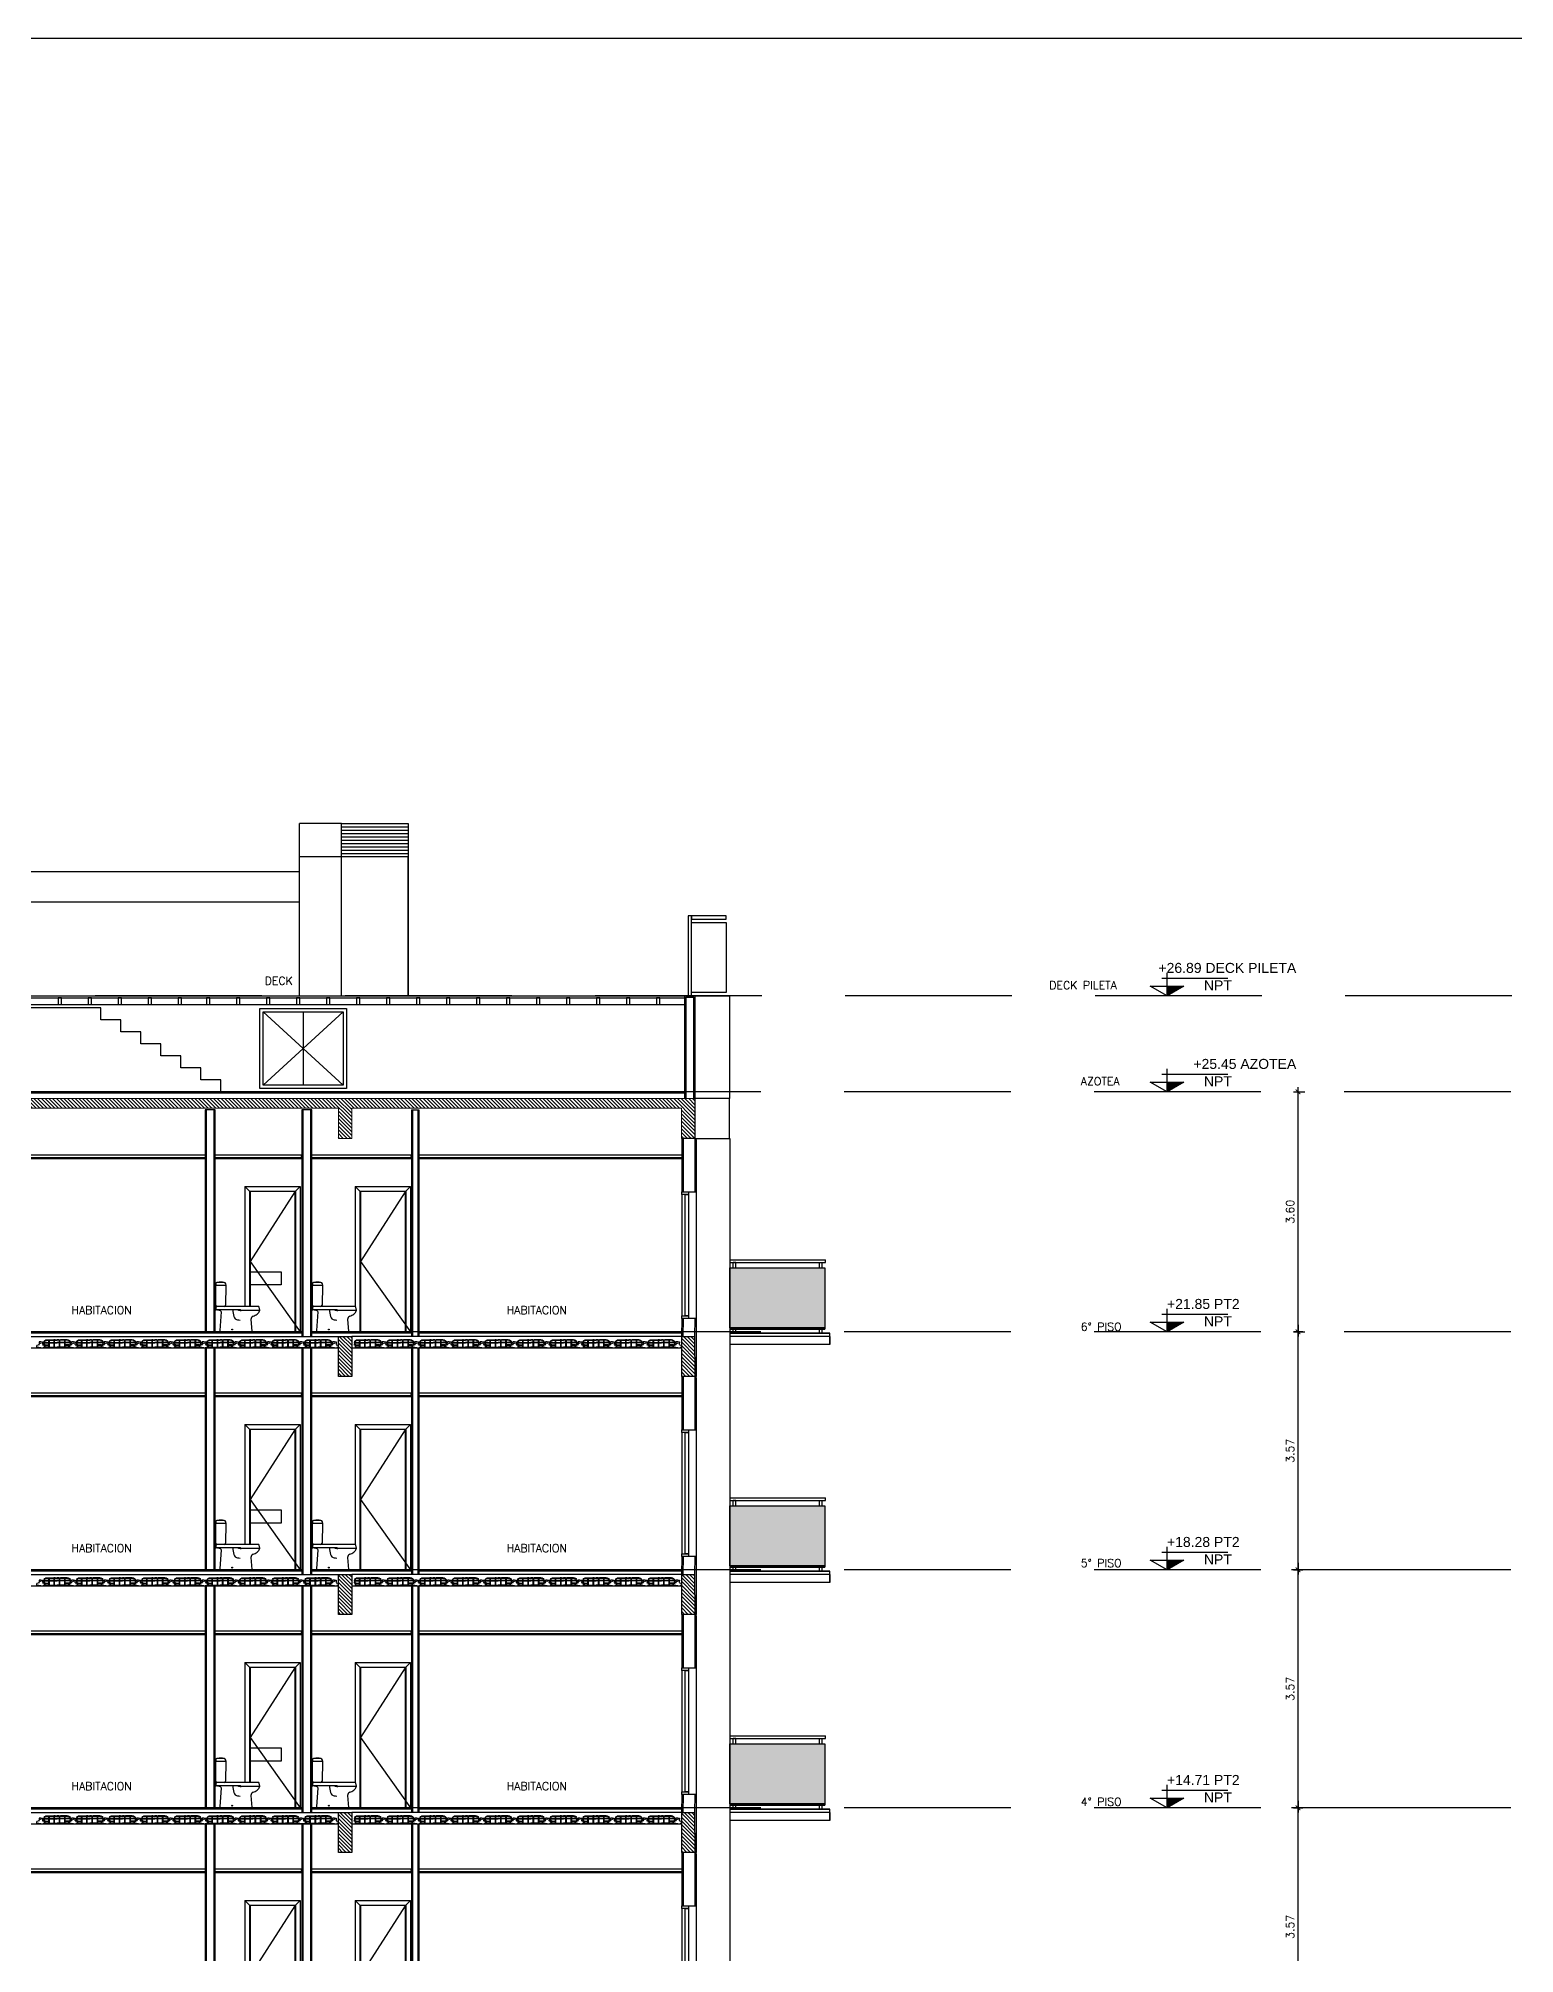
# Model space of a CAD drawing. Header units: metres. Extents: x 126 to 596, y -539 to -70.
# Drawn here: x 258.27 to 280.41, y -384.57 to -355.84 of the extents above; entities that cross this region are included whole.
import ezdxf
from ezdxf.enums import TextEntityAlignment as Align

# ---------------------------------------------------------------- set-up
doc = ezdxf.new("R2010")
doc.units = ezdxf.units.M
doc.header["$LTSCALE"] = 10
for name, pattern in [('CYPE_RAYA', [0.225, 0.1125, -0.1125]), ('DASHED2', [0.375, 0.25, -0.125]), ('HIDDEN', [0.375, 0.25, -0.125])]:
    doc.linetypes.add(name, pattern=pattern)
for name, color, linetype in [('01', 1, 'Continuous'), ('02', 2, 'Continuous'), ('1_MUROS', 6, 'Continuous'), ('3', 3, 'Continuous'), ('A- Hatch Hormigon', 255, 'Continuous'), ('A-Aberturas', 2, 'Continuous'), ('A-Autos', 254, 'Continuous'), ('A-Cielorraso', 1, 'HIDDEN'), ('A-Muros', 4, 'Continuous'), ('A-NIVELES', 1, 'Continuous'), ('A-Pisos', 1, 'Continuous'), ('A-Revoques', 1, 'Continuous'), ('Corte t', 2, 'Continuous'), ('Dr Ejes en bloque', 4, 'Continuous'), ('Fachada 02', 2, 'Continuous'), ('Losa rap sapito', 251, 'Continuous'), ('PISO', 251, 'Continuous'), ('Sanitarios', 2, 'Continuous'), ('TCOTA', 1, 'Continuous'), ('Texto', 3, 'Continuous')]:
    doc.layers.add(name, color=color, linetype=linetype)
doc.layers.add('Dr Contorno exterior torre', color=31, linetype='Continuous', transparency=0.5)
doc.layers.add('M1-Muro Común 20', color=12, linetype='Continuous', transparency=0.5)
doc.layers.add('PILAR_HORMIGON', color=5, linetype='Continuous', lineweight=20)
doc.styles.add('Arial', font='arial.ttf')
doc.styles.add('COTAS', font='ROMANS.shx', dxfattribs={"width": 0.7})
doc.styles.add('T12', font='romans.shx', dxfattribs={"height": 0.12})
doc.dimstyles.new('DIM50', dxfattribs={"dimtxt": 0.12, "dimasz": 0.07, "dimexe": 0.1, "dimexo": 0.05, "dimgap": 0.06, "dimtad": 1, "dimzin": 4, "dimdsep": 46, "dimtxsty": 'T12', "dimblk1": 'COTA1', "dimblk2": 'COTA1', "dimsah": 1, "dimcen": 0.07, "dimclrt": 3, "dimadec": 0, "dimazin": 0, "dimtfac": 1, "dimtmove": 2, "dimatfit": 0, "dimldrblk": 'COTA1', "dimfxl": 1, "dimtolj": 1, "dimtzin": 4, "dimarcsym": 0})

# ---------------------------------------------------------------- blocks, each defined once
blk = doc.blocks.new('VIGUETA NUEVA')
at = {"layer": '02'}
for p, q in [((852.277, 1549.624), (852.243, 1549.611)), ((852.243, 1549.581), (852.243, 1549.611)), ((852.243, 1549.581), (852.248, 1549.576)), ((852.305, 1549.576), (852.248, 1549.576)), ((852.305, 1549.666), (852.277, 1549.666)), ((852.277, 1549.666), (852.277, 1549.661)), ((852.277, 1549.661), (852.281, 1549.631)), ((852.305, 1549.666), (852.334, 1549.666)), ((852.305, 1549.576), (852.363, 1549.576)), ((852.334, 1549.661), (852.33, 1549.631)), ((852.334, 1549.666), (852.334, 1549.661)), ((852.334, 1549.624), (852.368, 1549.611)), ((852.368, 1549.581), (852.363, 1549.576)), ((852.368, 1549.581), (852.368, 1549.611))]:
    blk.add_line(p, q, dxfattribs=at)
for centre, start, end in [((852.274, 1549.631), 294.8533, 4.4381), ((852.337, 1549.631), 175.5619, 245.1467)]:
    blk.add_arc(centre, 0.00704, start, end, dxfattribs=at)
blk = doc.blocks.new('VIGUETA NUEVA1')
at = {"layer": 'PISO'}
for centre in [(-0.044, -0.081), (0, -0.02), (0.05, -0.081)]:
    blk.add_circle(centre, 0.00324, dxfattribs=at)
at = {"layer": '1_MUROS'}
blk.add_blockref('VIGUETA NUEVA', (-852.305, -1549.666), dxfattribs=at)
blk = doc.blocks.new('Losa rap zapito')
at = {"layer": 'Losa rap sapito'}
for p, q in [((283.728, -291.824), (283.726, -291.839)), ((283.746, -291.848), (283.728, -291.842)), ((283.732, -291.804), (283.729, -291.823)), ((283.739, -291.812), (283.736, -291.833)), ((283.753, -291.842), (283.738, -291.836)), ((283.742, -291.81), (283.805, -291.81)), ((283.744, -291.804), (283.805, -291.804)), ((283.747, -291.88), (283.746, -291.848)), ((283.753, -291.81), (283.805, -291.81)), ((283.753, -291.842), (283.805, -291.842)), ((283.754, -291.872), (283.754, -291.851)), ((283.756, -291.849), (283.805, -291.849)), ((283.757, -291.875), (283.805, -291.875)), ((283.771, -291.772), (283.805, -291.772)), ((283.781, -291.764), (283.8, -291.764)), ((283.801, -291.763), (283.821, -291.763)), ((283.808, -291.801), (283.808, -291.775)), ((283.808, -291.839), (283.808, -291.813)), ((283.808, -291.872), (283.808, -291.852)), ((283.815, -291.801), (283.815, -291.775)), ((283.815, -291.872), (283.815, -291.813)), ((283.818, -291.772), (283.884, -291.772)), ((283.818, -291.804), (283.884, -291.804)), ((283.818, -291.81), (283.884, -291.81)), ((283.818, -291.875), (283.884, -291.875)), ((283.821, -291.764), (283.881, -291.764)), ((283.901, -291.763), (283.882, -291.763)), ((283.887, -291.801), (283.887, -291.775)), ((283.887, -291.872), (283.887, -291.813)), ((283.894, -291.801), (283.894, -291.775)), ((283.894, -291.872), (283.894, -291.813)), ((283.897, -291.772), (283.93, -291.772)), ((283.897, -291.804), (283.93, -291.804)), ((283.897, -291.81), (283.93, -291.81)), ((283.897, -291.875), (283.93, -291.875)), ((283.902, -291.764), (283.93, -291.764)), ((283.959, -291.764), (283.93, -291.764)), ((283.964, -291.772), (283.93, -291.772)), ((283.964, -291.804), (283.93, -291.804)), ((283.964, -291.81), (283.93, -291.81)), ((283.964, -291.875), (283.93, -291.875)), ((283.96, -291.763), (283.979, -291.763)), ((283.967, -291.801), (283.967, -291.775)), ((283.967, -291.872), (283.967, -291.813)), ((283.973, -291.801), (283.973, -291.775)), ((283.973, -291.872), (283.973, -291.813)), ((284.043, -291.772), (283.976, -291.772)), ((284.043, -291.804), (283.976, -291.804)), ((284.043, -291.81), (283.976, -291.81)), ((284.043, -291.875), (283.976, -291.875)), ((284.039, -291.764), (283.98, -291.764)), ((284.059, -291.763), (284.04, -291.763)), ((284.046, -291.801), (284.046, -291.775)), ((284.046, -291.872), (284.046, -291.813)), ((284.053, -291.801), (284.053, -291.775)), ((284.053, -291.839), (284.053, -291.813)), ((284.053, -291.872), (284.053, -291.852)), ((284.09, -291.772), (284.056, -291.772)), ((284.117, -291.804), (284.056, -291.804)), ((284.119, -291.81), (284.056, -291.81)), ((284.107, -291.81), (284.056, -291.81)), ((284.107, -291.842), (284.056, -291.842)), ((284.104, -291.849), (284.056, -291.849)), ((284.104, -291.875), (284.056, -291.875)), ((284.079, -291.764), (284.06, -291.764)), ((284.107, -291.842), (284.123, -291.836)), ((284.107, -291.872), (284.107, -291.851)), ((284.114, -291.88), (284.115, -291.848)), ((284.115, -291.848), (284.133, -291.842)), ((284.121, -291.812), (284.125, -291.833)), ((284.129, -291.804), (284.131, -291.823)), ((284.133, -291.824), (284.135, -291.839)), ((283.754, -291.884), (283.75, -291.884)), ((283.754, -291.884), (283.752, -291.884)), ((283.754, -291.884), (283.752, -291.884)), ((283.754, -291.884), (283.754, -291.883)), ((283.754, -291.883), (283.76, -291.883)), ((283.76, -291.884), (283.76, -291.883)), ((283.76, -291.884), (283.766, -291.884)), ((283.771, -291.883), (283.766, -291.883)), ((283.766, -291.884), (283.766, -291.883)), ((283.771, -291.884), (283.771, -291.883)), ((283.771, -291.884), (283.777, -291.884)), ((283.777, -291.884), (283.777, -291.883)), ((283.783, -291.883), (283.777, -291.883)), ((283.783, -291.884), (283.783, -291.883)), ((283.783, -291.884), (283.789, -291.884)), ((283.789, -291.884), (283.789, -291.883)), ((283.789, -291.883), (283.795, -291.883)), ((283.795, -291.884), (283.795, -291.883)), ((283.8, -291.884), (283.795, -291.884)), ((283.8, -291.883), (283.806, -291.883)), ((283.8, -291.884), (283.8, -291.883)), ((283.806, -291.884), (283.806, -291.883)), ((283.812, -291.884), (283.806, -291.884)), ((283.812, -291.883), (283.818, -291.883)), ((283.812, -291.884), (283.812, -291.883)), ((283.812, -291.883), (283.818, -291.883)), ((283.818, -291.884), (283.818, -291.883)), ((283.818, -291.884), (283.823, -291.884)), ((283.829, -291.883), (283.823, -291.883)), ((283.823, -291.884), (283.823, -291.883)), ((283.829, -291.884), (283.829, -291.883)), ((283.829, -291.884), (283.835, -291.884)), ((283.835, -291.884), (283.835, -291.883)), ((283.841, -291.883), (283.835, -291.883)), ((283.841, -291.884), (283.841, -291.883)), ((283.841, -291.884), (283.847, -291.884)), ((283.847, -291.884), (283.847, -291.883)), ((283.847, -291.883), (283.852, -291.883)), ((283.852, -291.884), (283.852, -291.883)), ((283.858, -291.884), (283.852, -291.884)), ((283.858, -291.883), (283.864, -291.883)), ((283.858, -291.884), (283.858, -291.883)), ((283.864, -291.884), (283.864, -291.883)), ((283.87, -291.884), (283.864, -291.884)), ((283.87, -291.883), (283.875, -291.883)), ((283.87, -291.884), (283.87, -291.883)), ((283.87, -291.883), (283.875, -291.883)), ((283.875, -291.884), (283.875, -291.883)), ((283.875, -291.884), (283.881, -291.884)), ((283.887, -291.883), (283.881, -291.883)), ((283.881, -291.884), (283.881, -291.883)), ((283.887, -291.884), (283.887, -291.883)), ((283.887, -291.884), (283.893, -291.884)), ((283.893, -291.884), (283.893, -291.883)), ((283.899, -291.883), (283.893, -291.883)), ((283.899, -291.884), (283.899, -291.883)), ((283.899, -291.884), (283.904, -291.884)), ((283.904, -291.884), (283.904, -291.883)), ((283.904, -291.883), (283.91, -291.883)), ((283.91, -291.884), (283.91, -291.883)), ((283.916, -291.884), (283.91, -291.884)), ((283.916, -291.883), (283.922, -291.883)), ((283.916, -291.884), (283.916, -291.883)), ((283.922, -291.884), (283.922, -291.883)), ((283.927, -291.884), (283.922, -291.884)), ((283.927, -291.884), (283.927, -291.883)), ((283.927, -291.883), (283.93, -291.883)), ((283.933, -291.883), (283.93, -291.883)), ((283.933, -291.884), (283.933, -291.883)), ((283.933, -291.884), (283.939, -291.884)), ((283.945, -291.883), (283.939, -291.883)), ((283.939, -291.884), (283.939, -291.883)), ((283.945, -291.884), (283.945, -291.883)), ((283.945, -291.884), (283.951, -291.884)), ((283.951, -291.884), (283.951, -291.883)), ((283.956, -291.883), (283.951, -291.883)), ((283.956, -291.884), (283.956, -291.883)), ((283.962, -291.884), (283.956, -291.884)), ((283.962, -291.884), (283.962, -291.883)), ((283.962, -291.883), (283.968, -291.883)), ((283.968, -291.884), (283.968, -291.883)), ((283.974, -291.884), (283.968, -291.884)), ((283.974, -291.883), (283.98, -291.883)), ((283.974, -291.884), (283.974, -291.883)), ((283.98, -291.884), (283.98, -291.883)), ((283.985, -291.884), (283.98, -291.884)), ((283.991, -291.883), (283.985, -291.883)), ((283.985, -291.884), (283.985, -291.883)), ((283.991, -291.883), (283.985, -291.883)), ((283.991, -291.884), (283.991, -291.883)), ((283.991, -291.884), (283.997, -291.884)), ((284.003, -291.883), (283.997, -291.883)), ((283.997, -291.884), (283.997, -291.883)), ((284.003, -291.884), (284.003, -291.883)), ((284.003, -291.884), (284.008, -291.884)), ((284.008, -291.884), (284.008, -291.883)), ((284.014, -291.883), (284.008, -291.883)), ((284.014, -291.884), (284.014, -291.883)), ((284.02, -291.884), (284.014, -291.884)), ((284.02, -291.884), (284.02, -291.883)), ((284.02, -291.883), (284.026, -291.883)), ((284.026, -291.884), (284.026, -291.883)), ((284.032, -291.884), (284.026, -291.884)), ((284.032, -291.883), (284.037, -291.883)), ((284.032, -291.884), (284.032, -291.883)), ((284.037, -291.884), (284.037, -291.883)), ((284.043, -291.884), (284.037, -291.884)), ((284.049, -291.883), (284.043, -291.883)), ((284.043, -291.884), (284.043, -291.883)), ((284.049, -291.883), (284.043, -291.883)), ((284.049, -291.884), (284.049, -291.883)), ((284.049, -291.884), (284.055, -291.884)), ((284.06, -291.883), (284.055, -291.883)), ((284.055, -291.884), (284.055, -291.883)), ((284.06, -291.884), (284.06, -291.883)), ((284.06, -291.884), (284.066, -291.884)), ((284.066, -291.884), (284.066, -291.883)), ((284.072, -291.883), (284.066, -291.883)), ((284.072, -291.884), (284.072, -291.883)), ((284.078, -291.884), (284.072, -291.884)), ((284.078, -291.884), (284.078, -291.883)), ((284.078, -291.883), (284.084, -291.883)), ((284.084, -291.884), (284.084, -291.883)), ((284.089, -291.884), (284.084, -291.884)), ((284.089, -291.883), (284.095, -291.883)), ((284.089, -291.884), (284.089, -291.883)), ((284.095, -291.884), (284.095, -291.883)), ((284.101, -291.884), (284.095, -291.884)), ((284.101, -291.884), (284.101, -291.883)), ((284.107, -291.883), (284.101, -291.883)), ((284.107, -291.884), (284.107, -291.883)), ((284.107, -291.884), (284.109, -291.884)), ((284.107, -291.884), (284.109, -291.884)), ((284.107, -291.884), (284.11, -291.884))]:
    blk.add_line(p, q, dxfattribs=at)
for centre, radius, start, end in [((283.729, -291.839), 0.00289, 171.8699, 249.444), ((283.729, -291.824), 0.000963, 81.8699, 171.8699), ((283.772, -291.804), 0.0404, 77.2971, 181.0135), ((283.739, -291.833), 0.00289, 171.8699, 249.444), ((283.742, -291.813), 0.00289, 90, 165.2593), ((283.772, -291.804), 0.0317, 92.259, 174.7894), ((283.744, -291.801), 0.00289, 180.2316, 270), ((283.751, -291.88), 0.0039, 182.4799, 268.1248), ((283.756, -291.852), 0.00289, 90, 168.5947), ((283.757, -291.872), 0.00289, 180, 271.41), ((283.801, -291.764), 0.000963, 90, 180), ((283.805, -291.775), 0.00289, 0, 90), ((283.805, -291.801), 0.00289, 270, 0), ((283.805, -291.813), 0.00289, 0, 90), ((283.805, -291.839), 0.00289, 270, 0), ((283.805, -291.852), 0.00289, 0, 90), ((283.805, -291.872), 0.00289, 270, 0), ((283.818, -291.775), 0.00289, 90, 180), ((283.818, -291.801), 0.00289, 180, 270), ((283.818, -291.813), 0.00289, 90, 180), ((283.818, -291.872), 0.00289, 180, 270), ((283.821, -291.764), 0.000963, 0, 90), ((283.882, -291.764), 0.000963, 90, 180), ((283.884, -291.775), 0.00289, 0, 90), ((283.884, -291.801), 0.00289, 270, 0), ((283.884, -291.813), 0.00289, 0, 90), ((283.884, -291.872), 0.00289, 270, 0), ((283.897, -291.775), 0.00289, 90, 180), ((283.897, -291.801), 0.00289, 180, 270), ((283.897, -291.813), 0.00289, 90, 180), ((283.897, -291.872), 0.00289, 180, 270), ((283.901, -291.764), 0.000963, 0, 90), ((283.96, -291.764), 0.000963, 90, 180), ((283.964, -291.775), 0.00289, 0, 90), ((283.964, -291.801), 0.00289, 270, 0), ((283.964, -291.813), 0.00289, 0, 90), ((283.964, -291.872), 0.00289, 270, 0), ((283.976, -291.775), 0.00289, 90, 180), ((283.976, -291.801), 0.00289, 180, 270), ((283.976, -291.813), 0.00289, 90, 180), ((283.976, -291.872), 0.00289, 180, 270), ((283.979, -291.764), 0.000963, 0, 90), ((284.04, -291.764), 0.000963, 90, 180), ((284.043, -291.775), 0.00289, 0, 90), ((284.043, -291.801), 0.00289, 270, 0), ((284.043, -291.813), 0.00289, 0, 90), ((284.043, -291.872), 0.00289, 270, 0), ((284.056, -291.775), 0.00289, 90, 180), ((284.056, -291.801), 0.00289, 180, 270), ((284.056, -291.813), 0.00289, 90, 180), ((284.056, -291.839), 0.00289, 180, 270), ((284.056, -291.852), 0.00289, 90, 180), ((284.056, -291.872), 0.00289, 180, 270), ((284.059, -291.764), 0.000963, 0, 90), ((284.088, -291.804), 0.0404, 358.9865, 102.7029), ((284.088, -291.804), 0.0317, 5.2106, 87.741), ((284.104, -291.852), 0.00289, 11.4053, 90), ((284.104, -291.872), 0.00289, 268.59, 0), ((284.11, -291.88), 0.0039, 271.8752, 357.5201), ((284.117, -291.801), 0.00289, 270, 359.7684), ((284.119, -291.813), 0.00289, 14.7407, 90), ((284.122, -291.833), 0.00289, 290.556, 8.1301), ((284.132, -291.824), 0.000963, 8.1301, 98.1301), ((284.132, -291.839), 0.00289, 290.556, 8.1301)]:
    blk.add_arc(centre, radius, start, end, dxfattribs=at)
blk = doc.blocks.new('A$C50213B16')
at = {"ltscale": 0.143874}
blk.add_line((-72, 724), (-74, 695), dxfattribs=at)
for p, q in [((-74, 397), (-74, 695)), ((76, 695), (-74, 695)), ((76, 695), (71, 399)), ((280, 330), (-72, 330)), ((564, 380), (-64, 380)), ((52, 380), (-58, 380)), ((-6, 20), (11, 296)), ((586, 320), (306, 320)), ((462, 0), (0, 0)), ((455, 184), (468, 6))]:
    blk.add_line(p, q)
at = {"ltscale": 0.016707}
blk.add_line((-21, 739), (-21, 743), dxfattribs=at)
at = {"ltscale": 0.017205}
blk.add_line((27, 739), (27, 743), dxfattribs=at)
at = {"ltscale": 0.01772}
blk.add_line((73, 695), (76, 695), dxfattribs=at)
at = {"ltscale": 0.102877}
blk.add_line((75, 717), (77, 696), dxfattribs=at)
at = {"ltscale": 0.00015}
blk.add_line((76, 685), (76, 685), dxfattribs=at)
at = {"ltscale": 0.165352}
blk.add_line((-74, 370), (-74, 337), dxfattribs=at)
at = {"ltscale": 0.331632}
blk.add_line((-2, 312), (-66, 327), dxfattribs=at)
at = {"ltscale": 0.224859}
blk.add_line((586, 325), (578, 369), dxfattribs=at)
at = {"ltscale": 0.023054}
blk.add_line((587, 320), (586, 325), dxfattribs=at)
at = {"ltscale": 0.004861}
blk.add_line((587, 320), (586, 320), dxfattribs=at)
at = {"ltscale": 0.064816}
blk.add_line((-7, 7), (-6, 20), dxfattribs=at)
blk.add_circle((172, 32), 5.91)
for centre, radius, start, end in [((-57, 722), 15, 93.9281, 174.525), ((1, -170), 909, 86.7422, 93.7394), ((-19, 743), 2, 91.3801, 180), ((3, -170), 915, 90, 91.3801), ((3, -170), 915, 88.6199, 90), ((25, 743), 2, 0, 88.6199), ((52, 714), 23.8, 5.5662, 86.7422), ((76, 696), 0.878, 269.267, 4.8776), ((-58, 397), 16.4, 180, 270), ((-64, 370), 10, 90, 180), ((-64, 337), 10, 180, 256.8268), ((-5, 296), 16, 356.5, 76.8268), ((52, 399), 19, 270, 358.933), ((630, 358), 450, 183.5596, 196.8342), ((300, 420), 100, 243.9194, 273.4607), ((280, 290), 40, 48.5904, 90), ((490, 346), 100, 305.047, 342.3298), ((564, 366), 14, 11, 90), ((568, 321), 18, 342.3298, 11), ((0, 7), 7, 176.5, 270), ((266, 248), 70, 196.8342, 260.8672), ((303, 475), 300, 260.8672, 267.7156), ((505, 185), 50, 110.7823, 181.6005), ((462, 6), 6, 270, 4), ((390, 489), 275, 290.7823, 305.047)]:
    blk.add_arc(centre, radius, start, end)
blk = doc.blocks.new('hhhh')
at = {"layer": 'A- Hatch Hormigon'}
h = blk.add_hatch(dxfattribs=at)
h.set_pattern_fill('ANSI31', color=1, scale=0.0125, angle=-90, style=0)
h.paths.add_polyline_path([(77.381, -338.036), (77.181, -338.036), (77.181, -338.636), (77.381, -338.636)])
h.paths.add_polyline_path([(82.632, -338.036), (82.432, -338.036), (82.432, -338.636), (82.632, -338.636)])
h.paths.add_polyline_path([(87.78, -338.036), (87.6, -338.036), (87.581, -338.036), (87.581, -338.636), (87.781, -338.636)])
h.paths.add_polyline_path([(70.931, -338.036), (70.731, -338.036), (70.731, -338.636), (70.931, -338.636)])
h.paths.add_polyline_path([(73.631, -338.036), (73.431, -338.036), (73.431, -338.636), (73.631, -338.636)])
h.paths.add_polyline_path([(64.181, -338.036), (63.981, -338.036), (63.981, -338.156), (63.981, -338.636), (64.181, -338.636)])
at = {"layer": 'M1-Muro Común 20', "transparency": 33554460}
h = blk.add_hatch(color=141, dxfattribs=at)
h.dxf.hatch_style = 1
h.paths.add_polyline_path([(89.726, -337.906), (88.301, -337.906), (88.301, -337.007), (89.726, -337.007)])
at = {"color": 1}
blk.add_line((88.301, -335.066, 0), (88.301, -338.636, 0), dxfattribs=at)
at = {"color": 2}
for p, q in [((80.431, -337.966, 0), (77.376, -337.966, 0)), ((81.881, -337.986, 0), (77.376, -337.986, 0)), ((81.881, -337.966, 0), (80.581, -337.966, 0)), ((83.526, -337.966, 0), (82.031, -337.966, 0)), ((83.526, -337.986, 0), (82.031, -337.986, 0)), ((87.58, -337.966, 0), (83.636, -337.966, 0)), ((87.58, -337.986, 0), (83.636, -337.986, 0))]:
    blk.add_line(p, q, dxfattribs=at)
at = {"color": 5}
for p, q in [((77.381, -338.036, 0), (82.432, -338.036, 0)), ((82.432, -338.636, 0), (82.432, -338.036, 0)), ((82.432, -338.036, 0), (82.632, -338.036, 0)), ((82.632, -338.036, 0), (82.632, -338.636, 0)), ((87.581, -338.036, 0), (82.632, -338.036, 0)), ((87.581, -338.636, 0), (87.581, -338.036, 0)), ((87.581, -338.036, 0), (87.781, -338.036, 0)), ((87.781, -338.636, 0), (87.78, -338.036, 0)), ((87.781, -338.036, 0), (87.781, -338.036, 0)), ((77.381, -338.206, 0), (82.432, -338.206, 0)), ((82.632, -338.206, 0), (87.581, -338.206, 0)), ((82.632, -338.636, 0), (82.432, -338.636, 0)), ((87.781, -338.636, 0), (87.581, -338.636, 0)), ((87.782, -338.636, 0), (87.781, -338.636, 0)), ((87.782, -338.636, 0), (87.782, -338.636, 0))]:
    blk.add_line(p, q, dxfattribs=at)
at = {"layer": '01'}
for p, q in [((81.027, -335.786, 0), (81.027, -337.586, 0)), ((81.027, -335.786, 0), (81.857, -335.786, 0)), ((81.097, -335.856, 0), (81.027, -335.786, 0)), ((81.787, -335.856, 0), (81.857, -335.786, 0)), ((81.857, -335.786, 0), (81.857, -337.966, 0)), ((82.685, -335.786, 0), (82.685, -337.588, 0)), ((82.685, -335.786, 0), (83.515, -335.786, 0)), ((82.755, -335.856, 0), (82.685, -335.786, 0)), ((83.445, -335.856, 0), (83.515, -335.786, 0)), ((83.515, -335.786, 0), (83.515, -337.966, 0)), ((81.097, -335.856, 0), (81.097, -337.586, 0)), ((81.097, -335.856, 0), (81.787, -335.856, 0)), ((81.107, -335.856, 0), (81.107, -337.586, 0)), ((81.777, -335.866, 0), (81.107, -336.911, 0)), ((81.777, -335.866, 0), (81.777, -337.966, 0)), ((81.787, -335.856, 0), (81.787, -337.966, 0)), ((82.755, -335.856, 0), (82.755, -337.966, 0)), ((82.755, -335.856, 0), (83.445, -335.856, 0)), ((82.765, -335.856, 0), (82.765, -337.966, 0)), ((83.435, -335.866, 0), (82.765, -336.911, 0)), ((83.435, -335.866, 0), (83.435, -337.966, 0)), ((83.445, -335.856, 0), (83.445, -337.966, 0)), ((81.107, -336.911, 0), (81.857, -337.966, 0)), ((82.765, -336.911, 0), (83.515, -337.966, 0)), ((80.446, -337.066, 0), (80.446, -337.966, 0))]:
    blk.add_line(p, q, dxfattribs=at)
at = {"layer": '01', "elevation": 0}
for points in [[(81.777, -337.966, 0.02, 0, 0), (81.777, -337.966, 0, 0, 0), (81.777, -335.866, 0, 0, 0), (81.107, -335.866, 0, 0, 0)], [(83.435, -337.966, 0.02, 0, 0), (83.435, -337.966, 0, 0, 0), (83.435, -335.866, 0, 0, 0), (82.765, -335.866, 0, 0, 0)]]:
    blk.add_lwpolyline(points, format="xyseb", dxfattribs=at)
at = {"layer": 'A-Aberturas', "elevation": 0}
for points in [[(87.581, -335.866), (87.681, -335.866), (87.681, -335.906), (87.581, -335.906)], [(87.631, -335.906), (87.581, -335.906), (87.581, -337.726), (87.631, -337.726)], [(87.581, -337.726), (87.681, -337.726), (87.681, -337.766), (87.581, -337.766)]]:
    blk.add_lwpolyline(points, close=True, dxfattribs=at)
at = {"layer": 'A-Aberturas', "color": 1, "elevation": 0}
blk.add_lwpolyline([(87.681, -337.726), (87.631, -337.726), (87.631, -335.906), (87.681, -335.906)], close=True, dxfattribs=at)
at = {"layer": 'A-Aberturas', "color": 253, "elevation": 0}
for points in [[(88.301, -336.926), (89.736, -336.926), (89.736, -336.886)], [(88.301, -336.886), (89.736, -336.886)], [(88.391, -337.007), (88.391, -336.926), (88.351, -336.926)], [(88.351, -337.007), (88.351, -336.926)], [(89.646, -337.007), (89.646, -336.926), (89.686, -336.926)], [(89.686, -337.007), (89.686, -336.926)], [(88.301, -337.906), (89.726, -337.906), (89.726, -337.927)], [(88.301, -337.927), (89.726, -337.927)], [(88.391, -337.986), (88.391, -337.927), (88.351, -337.927)], [(88.351, -337.986), (88.351, -337.927)], [(89.646, -337.986), (89.646, -337.927), (89.686, -337.927)], [(89.686, -337.986), (89.686, -337.927)]]:
    blk.add_lwpolyline(points, dxfattribs=at)
blk.add_lwpolyline([(89.726, -337.906), (88.301, -337.906), (88.301, -337.007), (89.726, -337.007)], close=True, dxfattribs=at)
at = {"layer": 'A-Autos'}
for p in [(79.407, -337.966, 0), (78.957, -337.966, 0)]:
    blk.add_line(p, (78.957, -337.966, 0), dxfattribs=at)
at = {"layer": 'A-Cielorraso', "color": 1, "linetype": 'Continuous'}
for p, q in [((80.431, -335.316, 0), (77.376, -335.316, 0)), ((81.88, -335.316, 0), (80.58, -335.316, 0)), ((83.526, -335.316, 0), (82.03, -335.316, 0)), ((87.581, -335.316, 0), (83.635, -335.316, 0)), ((87.581, -335.316, 0), (83.636, -335.316, 0))]:
    blk.add_line(p, q, dxfattribs=at)
at = {"layer": 'A-Cielorraso', "color": 2, "linetype": 'Continuous'}
for p, q in [((80.431, -335.356, 0), (77.376, -335.356, 0)), ((77.376, -335.366, 0), (80.431, -335.366, 0)), ((81.881, -335.356, 0), (80.58, -335.356, 0)), ((80.581, -335.366, 0), (81.881, -335.366, 0)), ((83.526, -335.356, 0), (82.03, -335.356, 0)), ((82.031, -335.366, 0), (83.526, -335.366, 0)), ((83.635, -335.316, 0), (83.636, -335.366, 0)), ((87.581, -335.356, 0), (83.636, -335.356, 0)), ((83.636, -335.366, 0), (87.581, -335.366, 0))]:
    blk.add_line(p, q, dxfattribs=at)
at = {"layer": 'A-Cielorraso', "elevation": 0}
for points in [[(80.581, -335.366), (80.581, -335.366), (80.581, -335.366), (81.881, -335.366), (81.88, -335.316)], [(82.031, -335.366), (82.031, -335.366), (82.031, -335.366), (83.526, -335.366), (83.525, -335.316)]]:
    blk.add_lwpolyline(points, dxfattribs=at)
at = {"layer": 'A-Muros', "color": 1}
for p, q in [((80.581, -334.637, 0), (80.431, -334.637, 0)), ((80.431, -334.637, 0), (80.431, -337.986, 0)), ((80.581, -337.986, 0), (80.581, -334.637)), ((82.031, -334.637), (81.881, -334.637)), ((81.881, -334.637), (81.881, -338.036, 0)), ((82.031, -338.036, 0), (82.031, -334.637)), ((87.801, -337.766, 0), (87.801, -335.866, 0))]:
    blk.add_line(p, q, dxfattribs=at)
at = {"layer": 'A-Muros'}
for p, q in [((80.446, -334.637, 0), (80.446, -337.986, 0)), ((80.561, -334.637, 0), (80.451, -334.637, 0)), ((80.566, -337.986, 0), (80.566, -334.637, 0)), ((81.896, -334.637), (81.896, -338.036, 0)), ((82.011, -334.637), (81.901, -334.637)), ((82.016, -338.036, 0), (82.016, -334.637)), ((83.541, -334.637), (83.541, -338.036, 0)), ((83.541, -334.637), (83.621, -334.637)), ((83.621, -334.637), (83.621, -338.036, 0)), ((82.626, -338.036, 0), (82.626, -338.036, 0))]:
    blk.add_line(p, q, dxfattribs=at)
at = {"layer": 'A-Muros', "color": 1, "elevation": 0}
for points in [[(87.581, -335.066), (87.581, -335.866), (87.801, -335.866), (87.801, -335.086), (87.79, -335.086), (87.79, -335.066), (87.801, -335.066)], [(87.781, -338.636), (87.801, -338.636), (87.801, -337.766), (87.581, -337.766), (87.58, -338.036)]]:
    blk.add_lwpolyline(points, dxfattribs=at)
at = {"layer": 'A-Muros', "elevation": 0}
for points in [[(87.781, -335.866), (87.781, -335.066), (87.601, -335.066), (87.601, -335.866)], [(87.78, -338.036), (87.781, -337.766), (87.601, -337.766), (87.6, -338.036)]]:
    blk.add_lwpolyline(points, close=True, dxfattribs=at)
at = {"layer": 'A-Revoques'}
for p, q in [((83.526, -334.637), (83.526, -338.036, 0)), ((83.526, -334.637), (83.541, -334.637)), ((83.621, -334.637), (83.636, -334.637)), ((83.636, -334.637), (83.636, -338.036, 0))]:
    blk.add_line(p, q, dxfattribs=at)
at = {"layer": 'Dr Contorno exterior torre', "elevation": 0}
blk.add_lwpolyline([(81.575, -337.265), (81.106, -337.265), (81.106, -337.066), (81.575, -337.066)], close=True, dxfattribs=at)
at = {"layer": 'Fachada 02', "color": 253}
for p, q in [((88.301, -337.986, 0), (89.801, -337.986, 0)), ((89.801, -337.986, 0), (88.301, -337.986, 0)), ((89.801, -338.036, 0), (89.801, -337.986, 0)), ((89.801, -338.036, 0), (89.801, -338.156, 0)), ((89.801, -338.156, 0), (88.301, -338.156, 0))]:
    blk.add_line(p, q, dxfattribs=at)
at = {"layer": 'Fachada 02', "color": 253, "linetype": 'DASHED2', "elevation": 0}
blk.add_lwpolyline([(89.801, -338.156), (89.801, -338.036), (88.301, -338.036)], dxfattribs=at)
at = {"layer": 'A-Muros', "xscale": -1}
for p in [(362.142, -46.323, 0), (362.632, -46.323, 0), (363.121, -46.323, 0), (363.61, -46.323, 0), (364.1, -46.323, 0), (364.589, -46.323, 0), (365.079, -46.323, 0), (365.568, -46.323, 0), (366.058, -46.323, 0), (366.802, -46.323, 0), (367.291, -46.323, 0), (367.781, -46.323, 0), (368.27, -46.323, 0), (368.76, -46.323, 0), (369.249, -46.323, 0), (369.739, -46.323, 0), (370.228, -46.323, 0), (370.717, -46.323, 0), (371.207, -46.323, 0)]:
    blk.add_blockref('Losa rap zapito', p, dxfattribs=at)
at = {"layer": 'Corte t', "xscale": 0.9559179682510148, "yscale": 0.9559179682510148, "zscale": 0.9559179682510148}
for p in [(77.967, -338.12, 0), (78.456, -338.12, 0), (78.946, -338.12, 0), (79.435, -338.12, 0), (79.925, -338.12, 0), (80.414, -338.12, 0), (80.904, -338.12, 0), (81.393, -338.12, 0), (81.882, -338.12, 0), (82.372, -338.12, 0), (83.116, -338.12, 0), (83.606, -338.12, 0), (84.095, -338.12, 0), (84.584, -338.12, 0), (85.074, -338.12, 0), (85.563, -338.12, 0), (86.053, -338.12, 0), (86.542, -338.12, 0), (87.032, -338.12, 0), (87.521, -338.12, 0)]:
    blk.add_blockref('VIGUETA NUEVA1', p, dxfattribs=at)
at = {"layer": 'Sanitarios', "xscale": 0.001, "yscale": 0.001, "zscale": 0.001}
for p in [(80.665, -337.966, 0), (82.115, -337.966, 0)]:
    blk.add_blockref('A$C50213B16', p, dxfattribs=at)
at = {"layer": 'Texto', "transparency": 33554687, "style": 'T12'}
for p in [(78.427, -337.702), (84.955, -337.702)]:
    blk.add_text('HABITACION', height=0.12, dxfattribs=at).set_placement(p)
blk = doc.blocks.new('RTAAA')
at = {"layer": 'A- Hatch Hormigon'}
h = blk.add_hatch(dxfattribs=at)
h.set_pattern_fill('ANSI31', color=1, scale=0.0125, angle=-90, style=0)
h.paths.add_polyline_path([(73.63, -345.745), (73.43, -345.745), (73.43, -346.345), (73.63, -346.345)])
h.paths.add_polyline_path([(77.381, -345.89), (82.431, -345.89), (82.431, -346.345), (82.631, -346.345), (82.631, -345.89), (87.58, -345.89), (87.58, -346.345), (87.78, -346.345), (87.78, -345.745), (77.18, -345.745), (77.181, -346.345), (77.381, -346.345)])
at = {"color": 252}
for p, q in [((81.846, -344.205), (81.846, -341.622, 0)), ((82.477, -341.622, 0), (81.846, -341.622, 0)), ((82.477, -344.205), (82.477, -341.622, 0)), ((82.477, -341.622, 0), (83.477, -341.622, 0)), ((82.477, -341.672, 0), (83.477, -341.672, 0)), ((82.477, -341.722, 0), (83.477, -341.722, 0)), ((82.477, -341.772, 0), (83.477, -341.772, 0)), ((82.477, -341.822, 0), (83.477, -341.822, 0)), ((82.477, -342.122, 0), (81.846, -342.123, 0)), ((82.477, -341.872, 0), (83.477, -341.872, 0)), ((82.477, -341.922, 0), (83.477, -341.922, 0)), ((82.477, -341.972, 0), (83.477, -341.972, 0)), ((82.477, -342.022, 0), (83.477, -342.022, 0)), ((82.477, -342.072, 0), (83.477, -342.072, 0)), ((83.477, -342.122, 0), (82.477, -342.122, 0)), ((83.477, -344.205), (83.477, -342.122, 0))]:
    blk.add_line(p, q, dxfattribs=at)
at = {"color": 1}
blk.add_line((77.33, -344.335, 0), (87.63, -344.335), dxfattribs=at)
at = {"color": 252, "elevation": 0}
blk.add_lwpolyline([(83.477, -341.622), (83.477, -344.205)], dxfattribs=at)
blk.add_lwpolyline([(75.968, -342.798), (81.846, -342.798), (81.846, -342.348), (75.968, -342.348)], close=True, dxfattribs=at)
at = {"color": 1, "elevation": 0}
for points in [[(87.63, -345.645), (77.33, -345.645)], [(87.63, -345.665), (77.33, -345.665)]]:
    blk.add_lwpolyline(points, dxfattribs=at)
blk.add_lwpolyline([(87.78, -346.345), (88.3, -346.345), (88.3, -345.745), (87.78, -345.745)], close=True, dxfattribs=at)
at = {"layer": '3'}
for p, q in [((77.33, -344.205, 0), (87.63, -344.205)), ((77.33, -344.235, 0), (87.63, -344.235))]:
    blk.add_line(p, q, dxfattribs=at)
at = {"layer": '3', "color": 5, "elevation": 0}
for points in [[(78.28, -344.235), (78.23, -344.235), (78.23, -344.335), (78.28, -344.335)], [(78.73, -344.235), (78.68, -344.235), (78.68, -344.335), (78.73, -344.335)], [(79.18, -344.235), (79.13, -344.235), (79.13, -344.335), (79.18, -344.335)], [(79.63, -344.235), (79.58, -344.235), (79.58, -344.335), (79.63, -344.335)], [(80.08, -344.235), (80.03, -344.235), (80.03, -344.335), (80.08, -344.335)], [(80.505, -344.235), (80.455, -344.235), (80.455, -344.335), (80.505, -344.335)], [(80.955, -344.235), (80.905, -344.235), (80.905, -344.335), (80.955, -344.335)], [(81.405, -344.235), (81.355, -344.235), (81.355, -344.335), (81.405, -344.335)], [(81.855, -344.235), (81.805, -344.235), (81.805, -344.335), (81.855, -344.335)], [(82.305, -344.235), (82.255, -344.235), (82.255, -344.335), (82.305, -344.335)], [(82.755, -344.235), (82.705, -344.235), (82.705, -344.335), (82.755, -344.335)], [(83.205, -344.235), (83.155, -344.235), (83.155, -344.335), (83.205, -344.335)], [(83.655, -344.235), (83.605, -344.235), (83.605, -344.335), (83.655, -344.335)], [(84.105, -344.235), (84.055, -344.235), (84.055, -344.335), (84.105, -344.335)], [(84.555, -344.235), (84.505, -344.235), (84.505, -344.335), (84.555, -344.335)], [(85.005, -344.235), (84.955, -344.235), (84.955, -344.335), (85.005, -344.335)], [(85.455, -344.235), (85.405, -344.235), (85.405, -344.335), (85.455, -344.335)], [(85.905, -344.235), (85.855, -344.235), (85.855, -344.335), (85.905, -344.335)], [(86.355, -344.235), (86.305, -344.235), (86.305, -344.335), (86.355, -344.335)], [(86.805, -344.235), (86.755, -344.235), (86.755, -344.335), (86.805, -344.335)], [(87.255, -344.235), (87.205, -344.235), (87.205, -344.335), (87.255, -344.335)]]:
    blk.add_lwpolyline(points, close=True, dxfattribs=at)
at = {"layer": 'A-Muros'}
for p, q in [((87.645, -344.225), (87.645, -345.745, 0)), ((87.645, -344.225), (87.765, -344.225)), ((87.765, -345.745, 0), (87.765, -344.225))]:
    blk.add_line(p, q, dxfattribs=at)
at = {"layer": 'A-Pisos'}
for points in [[(87.73, -344.205), (87.73, -343.005), (87.68, -343.005), (87.68, -344.205)], [(88.25, -343.005), (87.73, -343.005), (87.73, -343.055), (88.25, -343.055)], [(87.73, -343.105), (88.25, -343.105), (88.25, -344.155), (87.73, -344.155)]]:
    blk.add_lwpolyline(points, close=True, dxfattribs=at)
at = {"layer": 'A-Pisos', "linetype": 'CYPE_RAYA', "elevation": 0}
for points in [[(80.67, -345.645), (80.67, -345.465), (80.37, -345.465), (80.37, -345.285), (80.07, -345.285), (80.07, -345.105), (79.77, -345.105), (79.77, -344.925), (79.47, -344.925), (79.47, -344.745), (79.17, -344.745), (79.17, -344.565), (78.87, -344.565), (78.87, -344.385), (77.35, -344.385)], [(81.301, -344.445), (81.901, -344.995), (81.301, -345.545)], [(82.501, -344.445), (81.901, -344.995), (82.501, -345.545)]]:
    blk.add_lwpolyline(points, dxfattribs=at)
at = {"layer": 'A-Pisos', "elevation": 0}
blk.add_lwpolyline([(81.251, -345.595), (81.251, -344.395), (82.551, -344.395), (82.551, -345.595)], close=True, dxfattribs=at)
for points in [[(81.301, -345.545), (81.301, -345.545), (81.301, -344.445), (82.501, -344.445), (82.501, -345.545), (81.301, -345.545)], [(81.901, -344.445), (81.901, -345.545)]]:
    blk.add_lwpolyline(points, dxfattribs=at)
at = {"layer": 'A-Pisos'}
for points in [[(87.63, -345.745), (87.63, -344.205), (87.78, -344.205), (87.78, -345.745)], [(87.78, -344.205), (88.3, -344.205), (88.3, -345.745)]]:
    blk.add_lwpolyline(points, dxfattribs=at)
at = {"layer": 'PILAR_HORMIGON', "color": 5}
for p, q in [((87.78, -345.745, 0), (77.165, -345.745, 0)), ((77.381, -345.89, 0), (82.431, -345.89, 0)), ((82.431, -345.89, 0), (82.431, -346.345, 0)), ((82.631, -346.345, 0), (82.631, -345.89, 0)), ((82.631, -345.89, 0), (87.58, -345.89, 0)), ((87.58, -345.89, 0), (87.58, -346.345, 0)), ((87.78, -345.895, 0), (87.78, -345.745, 0)), ((87.78, -346.345, 0), (87.78, -345.895, 0)), ((87.78, -345.895, 0), (87.78, -345.895, 0)), ((82.431, -346.345, 0), (82.631, -346.345, 0)), ((87.58, -346.345, 0), (87.78, -346.345, 0))]:
    blk.add_line(p, q, dxfattribs=at)
at = {"layer": 'Texto', "style": 'T12'}
blk.add_text('DECK', height=0.12, dxfattribs=at).set_placement((81.326, -344.04))
blk = doc.blocks.new('COTA1')
for p, q in [((-1.5, 0), (1, 0)), ((0, 1), (0, -1))]:
    blk.add_line(p, q)
at = {"const_width": 0.2}
blk.add_lwpolyline([(-0.5, -0.5), (0.5, 0.5)], dxfattribs=at)
blk = doc.blocks.new('*D67')
at = {"layer": 'Defpoints', "color": 0, "transparency": 16777216}
for p in [(568.96, -276.364), (568.96, -276.364), (570.313, -279.934)]:
    blk.add_point(p, dxfattribs=at)
at = {"layer": 'TCOTA', "color": 0, "lineweight": -2, "transparency": 16777216}
for p, q in [((569.01, -276.364), (569.06, -276.364)), ((568.96, -279.864), (568.96, -276.434)), ((570.263, -279.934), (568.86, -279.934))]:
    blk.add_line(p, q, dxfattribs=at)
at = {"layer": 'TCOTA', "color": 0, "lineweight": -2, "transparency": 16777216, "xscale": 0.07, "yscale": 0.07, "zscale": 0.07}
for p, rotation in [((568.96, -276.364), 90), ((568.96, -279.934), 270)]:
    blk.add_blockref('COTA1', p, dxfattribs=dict(at, rotation=rotation))
at = {"layer": 'TCOTA', "color": 3, "transparency": 16777216, "insert": (568.84, -278.149), "char_height": 0.12, "attachment_point": 5, "rotation": 90, "style": 'T12'}
blk.add_mtext('\\A1;3.57', dxfattribs=at)
blk = doc.blocks.new('*D68')
at = {"layer": 'Defpoints', "color": 0, "transparency": 16777216}
for p in [(568.96, -283.504), (570.313, -283.504), (570.313, -287.074)]:
    blk.add_point(p, dxfattribs=at)
at = {"layer": 'TCOTA', "color": 0, "lineweight": -2, "transparency": 16777216}
for p, q in [((570.263, -283.504), (568.86, -283.504)), ((568.96, -287.004), (568.96, -283.574)), ((570.263, -287.074), (568.86, -287.074))]:
    blk.add_line(p, q, dxfattribs=at)
at = {"layer": 'TCOTA', "color": 0, "lineweight": -2, "transparency": 16777216, "xscale": 0.07, "yscale": 0.07, "zscale": 0.07}
for p, rotation in [((568.96, -283.504), 90), ((568.96, -287.074), 270)]:
    blk.add_blockref('COTA1', p, dxfattribs=dict(at, rotation=rotation))
at = {"layer": 'TCOTA', "color": 3, "transparency": 16777216, "insert": (568.84, -285.289), "char_height": 0.12, "attachment_point": 5, "rotation": 90, "style": 'T12'}
blk.add_mtext('\\A1;3.57', dxfattribs=at)
blk = doc.blocks.new('*D69')
at = {"layer": 'Defpoints', "color": 0, "transparency": 16777216}
for p in [(568.96, -279.934), (570.313, -279.934), (570.313, -283.504)]:
    blk.add_point(p, dxfattribs=at)
at = {"layer": 'TCOTA', "color": 0, "lineweight": -2, "transparency": 16777216}
for p, q in [((570.263, -279.934), (568.86, -279.934)), ((568.96, -283.434), (568.96, -280.004)), ((570.263, -283.504), (568.86, -283.504))]:
    blk.add_line(p, q, dxfattribs=at)
at = {"layer": 'TCOTA', "color": 0, "lineweight": -2, "transparency": 16777216, "xscale": 0.07, "yscale": 0.07, "zscale": 0.07}
for p, rotation in [((568.96, -279.934), 90), ((568.96, -283.504), 270)]:
    blk.add_blockref('COTA1', p, dxfattribs=dict(at, rotation=rotation))
at = {"layer": 'TCOTA', "color": 3, "transparency": 16777216, "insert": (568.84, -281.719), "char_height": 0.12, "attachment_point": 5, "rotation": 90, "style": 'T12'}
blk.add_mtext('\\A1;3.57', dxfattribs=at)
blk = doc.blocks.new('*D70')
at = {"layer": 'Defpoints', "color": 0, "transparency": 16777216}
for p in [(568.96, -272.764), (568.96, -272.764), (568.96, -276.364)]:
    blk.add_point(p, dxfattribs=at)
at = {"layer": 'TCOTA', "color": 0, "lineweight": -2, "transparency": 16777216}
for p, q in [((568.96, -276.294), (568.96, -272.834)), ((569.01, -272.764), (569.06, -272.764)), ((569.01, -276.364), (569.06, -276.364))]:
    blk.add_line(p, q, dxfattribs=at)
at = {"layer": 'TCOTA', "color": 0, "lineweight": -2, "transparency": 16777216, "xscale": 0.07, "yscale": 0.07, "zscale": 0.07}
for p, rotation in [((568.96, -272.764), 90), ((568.96, -276.364), 270)]:
    blk.add_blockref('COTA1', p, dxfattribs=dict(at, rotation=rotation))
at = {"layer": 'TCOTA', "color": 3, "transparency": 16777216, "insert": (568.84, -274.564), "char_height": 0.12, "attachment_point": 5, "rotation": 90, "style": 'T12'}
blk.add_mtext('\\A1;3.60', dxfattribs=at)
blk = doc.blocks.new('NivelGen')
blk.add_hatch(color=256).paths.add_polyline_path([(0.251, 0.145), (0, 0.145), (0, 0)])
for p, q in [((0, 0), (0, 0.343)), ((-0.077, 0.266), (0.913, 0.266))]:
    blk.add_line(p, q)
at = {"const_width": 0.01}
blk.add_lwpolyline([(-0.251, 0.145), (0, 0), (0.251, 0.145)], dxfattribs=at)
blk.add_lwpolyline([(0, 0), (-0.251, 0.145), (0.251, 0.145), (0, 0)])
at = {"style": 'COTAS', "width": 0.7}
for tag, p in [('NIVEL', (0.973, 0.365)), ('NPT.INT', (0.973, 0.048))]:
    blk.add_attdef(tag, text='', height=0.2, dxfattribs=at).set_placement(p, align=Align.RIGHT)
blk = doc.blocks.new('niveles')
at = {"layer": 'PISO', "linetype": 'HIDDEN'}
for p, q in [((572.165, -271.324, 0), (533.187, -271.324, 0)), ((572.152, -272.764), (533.455, -272.764)), ((572.152, -276.364), (533.455, -276.364)), ((572.152, -279.934), (533.455, -279.934)), ((572.152, -283.504), (533.455, -283.504))]:
    blk.add_line(p, q, dxfattribs=at)
at = {"layer": 'A-NIVELES'}
ref = blk.add_blockref('NivelGen', (566.994, -271.324, 0), dxfattribs=at)
ref.add_attrib('NIVEL', '+26.89 DECK PILETA', dxfattribs={"layer": '0', "height": 0.15, "style": 'Arial'}).set_placement((568.933, -270.981, 0), align=Align.RIGHT)
ref.add_attrib('NPT.INT', 'NPT', dxfattribs={"layer": '0', "height": 0.15, "style": 'Arial'}).set_placement((567.967, -271.243, 0), align=Align.RIGHT)
ref = blk.add_blockref('NivelGen', (566.994, -272.764), dxfattribs=at)
ref.add_attrib('NIVEL', '+25.45 AZOTEA', dxfattribs={"layer": '0', "height": 0.15, "style": 'Arial'}).set_placement((568.933, -272.421), align=Align.RIGHT)
ref.add_attrib('NPT.INT', 'NPT', dxfattribs={"layer": '0', "height": 0.15, "style": 'Arial'}).set_placement((567.967, -272.683), align=Align.RIGHT)
ref = blk.add_blockref('NivelGen', (566.994, -276.364), dxfattribs=at)
ref.add_attrib('NIVEL', '+21.85 PT2', dxfattribs={"layer": '0', "height": 0.15, "style": 'Arial'}).set_placement((568.083, -276.021), align=Align.RIGHT)
ref.add_attrib('NPT.INT', 'NPT', dxfattribs={"layer": '0', "height": 0.15, "style": 'Arial'}).set_placement((567.967, -276.283), align=Align.RIGHT)
ref = blk.add_blockref('NivelGen', (566.994, -279.934), dxfattribs=at)
ref.add_attrib('NIVEL', '+18.28 PT2', dxfattribs={"layer": '0', "height": 0.15, "style": 'Arial'}).set_placement((568.083, -279.591), align=Align.RIGHT)
ref.add_attrib('NPT.INT', 'NPT', dxfattribs={"layer": '0', "height": 0.15, "style": 'Arial'}).set_placement((567.967, -279.853), align=Align.RIGHT)
ref = blk.add_blockref('NivelGen', (566.994, -283.504), dxfattribs=at)
ref.add_attrib('NIVEL', '+14.71 PT2', dxfattribs={"layer": '0', "height": 0.15, "style": 'Arial'}).set_placement((568.083, -283.161), align=Align.RIGHT)
ref.add_attrib('NPT.INT', 'NPT', dxfattribs={"layer": '0', "height": 0.15, "style": 'Arial'}).set_placement((567.967, -283.423), align=Align.RIGHT)
at = {"layer": 'Texto', "style": 'T12'}
for s, p in [('DECK PILETA', (565.228, -271.226, 0)), ('AZOTEA', (565.701, -272.666)), ('6° PISO', (565.701, -276.348)), ('5° PISO', (565.701, -279.893)), ('4° PISO', (565.701, -283.473))]:
    blk.add_text(s, height=0.12, dxfattribs=at).set_placement(p)
at = {"layer": 'TCOTA'}
for base, p1, p2, picture, middle in [((568.96, -272.764), (568.96, -276.364), (568.96, -272.764), '*D70', (568.84, -274.564)), ((568.96, -276.364), (570.313, -279.934), (568.96, -276.364), '*D67', (568.84, -278.149)), ((568.96, -279.934), (570.313, -283.504), (570.313, -279.934), '*D69', (568.84, -281.719)), ((568.96, -283.504), (570.313, -287.074), (570.313, -283.504), '*D68', (568.84, -285.289))]:
    dim = blk.add_linear_dim(base=base, p1=p1, p2=p2, angle=90, dimstyle='DIM50', override={"dimarcsym": 1}, dxfattribs=at)
    dim.commit()
    dim.dimension.update_dxf_attribs({"geometry": picture, "text_midpoint": middle})

msp = doc.modelspace()

# ---------------------------------------------------------------- linework, layer by layer
at = {"layer": 'A-Aberturas'}
msp.add_lwpolyline([(126.138, -355.844), (596.014, -355.844), (596.014, -413.301), (126.138, -413.301)], close=True, dxfattribs=at)

# ---------------------------------------------------------------- block references
msp.add_blockref('RTAAA', (180.337, -26))
for p in [(180.337, -37.278), (180.337, -40.848), (180.337, -44.418), (180.337, -47.988)]:
    msp.add_blockref('hhhh', p, dxfattribs=at)
at = {"layer": 'Dr Ejes en bloque'}
msp.add_blockref('niveles', (-291.796, -98.881, 0), dxfattribs=at)

doc.saveas('drawing.dxf')
